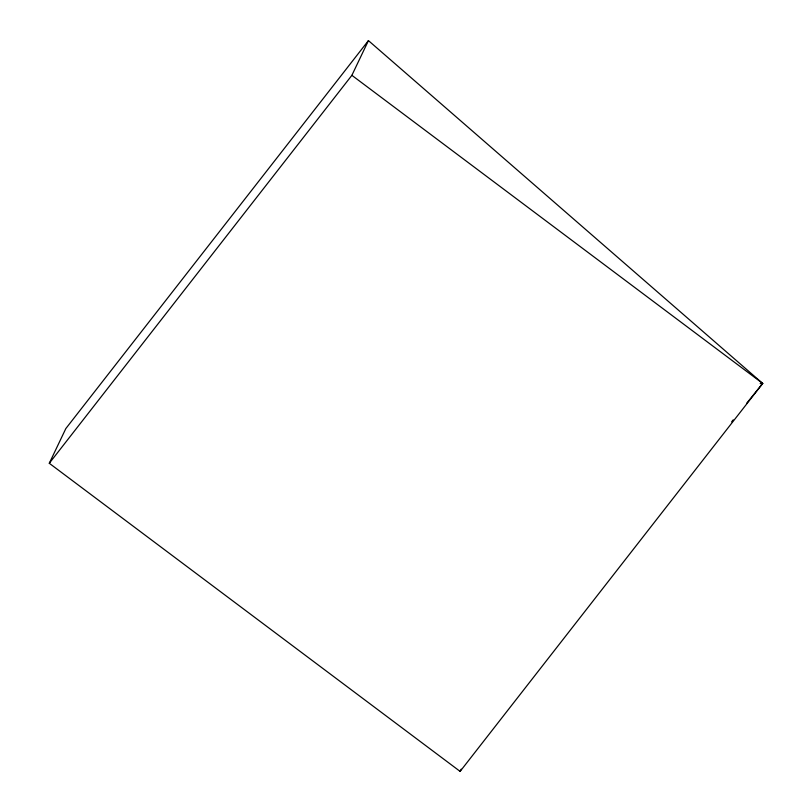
<?xml version="1.0" encoding="UTF-8"?>
<svg xmlns="http://www.w3.org/2000/svg" width="812" height="812" viewBox="0 0 812 812"><rect width="100%" height="100%" fill="white"/><g stroke="black" fill="none" stroke-linecap="round" stroke-linejoin="round"><path stroke-width="1.22" d="M49.288 463.276L65.843 428.553L368.435 40.6L762.712 383.447L460.12 771.4L49.288 463.276L351.88 75.323L368.435 40.6M460.12 771.4L461.196 769.157M731.642 421.824L733.236 419.855M746.776 403.128L762.712 383.447L351.88 75.323M760.184 383.609L762.712 383.447"/></g></svg>
